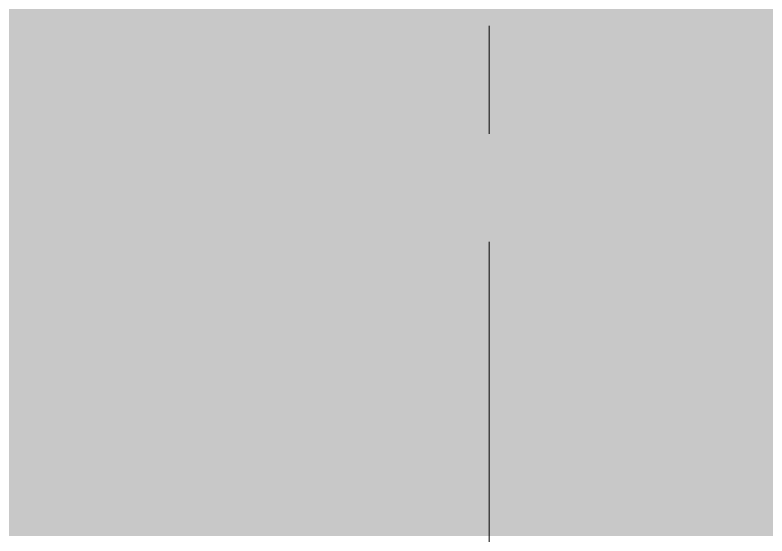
# Model space of a CAD drawing. Header units: inches. Extents: x -4169 to -1846, y 9706 to 12377.
# Drawn here: x -3481.873 to -3481.002, y 10352.589 to 10353.192 of the extents above; entities that cross this region are included whole.
import ezdxf

# ---------------------------------------------------------------- set-up
doc = ezdxf.new("R2010")
doc.units = ezdxf.units.IN
doc.header["$MEASUREMENT"] = 0
doc.linetypes.add('Grid Line 1_2_', pattern=[0.875, 0.5, -0.125, 0.125, -0.125])
for name, color, linetype, lineweight in [('0-1', 7, 'Continuous', 5), ('S-BEAM', 12, 'Continuous', 9), ('S-GRID-1', 1, 'Grid Line 1_2_', 9)]:
    doc.layers.add(name, color=color, linetype=linetype, lineweight=lineweight)

# ---------------------------------------------------------------- blocks, each defined once
blk = doc.blocks.new('CTR - 1st Phase - Shell_rvt-1-ENLARGED RCP - 1ST FLOOR PLAN')
at = {"layer": 'S-GRID-1'}
blk.add_line((-3481.32374, 9836.17969), (-3481.32374, 12344.54045), dxfattribs=at)
blk = doc.blocks.new('Dimension Lumber - LVL - 3_5X5_5-V142-ENLARGED RCP - 1ST FLOOR PLAN')
at = {"layer": 'S-BEAM'}
blk.add_hatch(color=256, dxfattribs=at).paths.add_polyline_path([(23.50573, 0.8), (36, 0.8), (36, 1.75), (-44, 1.75), (-44, 0.8), (-24.375, 0.8), (-24.375, 1.73147), (18.6, 1.73147), (18.6, 0.8)], flags=0)

msp = doc.modelspace()

# ---------------------------------------------------------------- block references
at = {"layer": '0-1'}
msp.add_blockref('CTR - 1st Phase - Shell_rvt-1-ENLARGED RCP - 1ST FLOOR PLAN', (0, 0), dxfattribs=at)
at = {"layer": 'S-BEAM'}
msp.add_blockref('Dimension Lumber - LVL - 3_5X5_5-V142-ENLARGED RCP - 1ST FLOOR PLAN', (-3453.92374, 10351.7894), dxfattribs=at)

doc.saveas('drawing.dxf')
